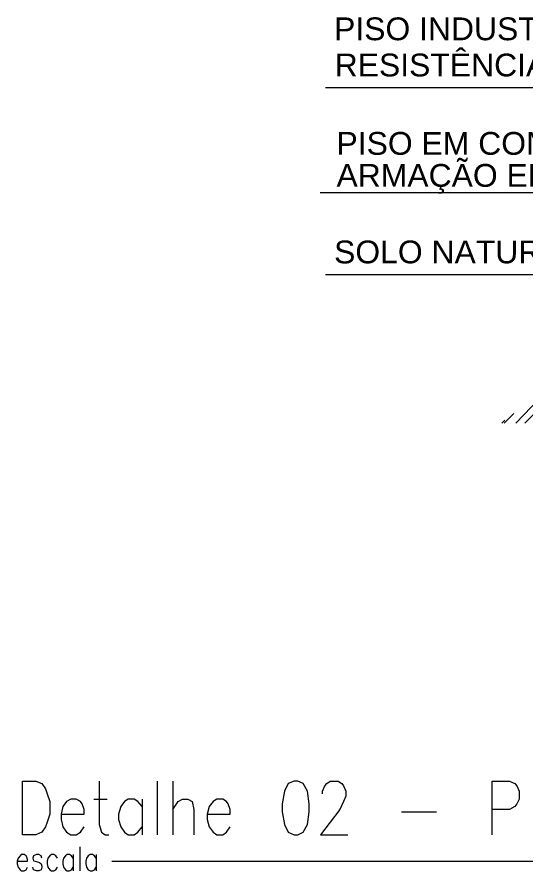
# Model space of a CAD drawing. Extents: x 3377 to 3790, y 1673 to 1846.
# Drawn here: x 3598.858 to 3601.342, y 1733.309 to 1737.481 of the extents above; entities that cross this region are included whole.
import ezdxf

# ---------------------------------------------------------------- set-up
doc = ezdxf.new("R2010")
doc.units = 0
doc.header["$LTSCALE"] = 2
for name, color, linetype in [('PDF9_A_Prancha', 7, 'Continuous'), ('PDF9_DET_00', 7, 'Continuous'), ('PDF9_DET_01', 7, 'Continuous'), ('PDF9_Text', 7, 'Continuous')]:
    doc.layers.add(name, color=color, linetype=linetype)
doc.styles.add('PDF Arial', font='arial.ttf')

msp = doc.modelspace()

# ---------------------------------------------------------------- linework, layer by layer
at = {"layer": 'PDF9_A_Prancha', "color": 1, "lineweight": 0}
for points in [[(3598.8843, 1733.4856), (3598.8843, 1733.7478), (3598.9491, 1733.7478), (3598.9786, 1733.736), (3598.9962, 1733.7095), (3599.0051, 1733.6859), (3599.0169, 1733.6476), (3599.0169, 1733.5858), (3599.0051, 1733.5475), (3598.9962, 1733.5239), (3598.9786, 1733.4974), (3598.9491, 1733.4856)], [(3600.2101, 1733.7478), (3600.1806, 1733.736), (3600.163, 1733.6977), (3600.1512, 1733.6359), (3600.1512, 1733.5976), (3600.163, 1733.5357), (3600.1806, 1733.4974), (3600.2101, 1733.4856), (3600.2278, 1733.4856), (3600.2543, 1733.4974), (3600.2749, 1733.5357), (3600.2837, 1733.5976), (3600.2837, 1733.6359), (3600.2749, 1733.6977), (3600.2543, 1733.736), (3600.2278, 1733.7478)]]:
    msp.add_lwpolyline(points, close=True, dxfattribs=at)
for points in [[(3599.2585, 1733.7478), (3599.2585, 1733.5357), (3599.2702, 1733.4974), (3599.2879, 1733.4856), (3599.3056, 1733.4856)], [(3599.5413, 1733.7478), (3599.5413, 1733.4856)], [(3599.6179, 1733.7478), (3599.6179, 1733.4856)], [(3600.3486, 1733.6859), (3600.3486, 1733.6977), (3600.3604, 1733.7242), (3600.3692, 1733.736), (3600.3869, 1733.7478), (3600.4252, 1733.7478), (3600.4428, 1733.736), (3600.4517, 1733.7242), (3600.4635, 1733.6977), (3600.4635, 1733.6742), (3600.4517, 1733.6476), (3600.434, 1733.6093), (3600.3397, 1733.4856), (3600.4723, 1733.4856)], [(3601.1765, 1733.4856), (3601.1765, 1733.7478), (3601.2619, 1733.7478), (3601.2884, 1733.736), (3601.2973, 1733.7242), (3601.309, 1733.6977), (3601.309, 1733.6594), (3601.2973, 1733.6359), (3601.2884, 1733.6241), (3601.2619, 1733.6093), (3601.1765, 1733.6093)], [(3599.0729, 1733.5858), (3599.1848, 1733.5858), (3599.1848, 1733.6093), (3599.176, 1733.6359), (3599.1671, 1733.6476), (3599.1465, 1733.6594), (3599.12, 1733.6594), (3599.0994, 1733.6476), (3599.0817, 1733.6241), (3599.0729, 1733.5858), (3599.0729, 1733.5593), (3599.0817, 1733.5239), (3599.0994, 1733.4974), (3599.12, 1733.4856), (3599.1465, 1733.4856), (3599.1671, 1733.4974), (3599.1848, 1733.5239)], [(3599.2319, 1733.6594), (3599.2968, 1733.6594)], [(3599.4676, 1733.6241), (3599.447, 1733.6476), (3599.4293, 1733.6594), (3599.3999, 1733.6594), (3599.3822, 1733.6476), (3599.3645, 1733.6241), (3599.3527, 1733.5858), (3599.3527, 1733.5593), (3599.3645, 1733.5239), (3599.3822, 1733.4974), (3599.3999, 1733.4856), (3599.4293, 1733.4856), (3599.447, 1733.4974), (3599.4676, 1733.5239)], [(3599.4676, 1733.6594), (3599.4676, 1733.4856)], [(3599.6179, 1733.6093), (3599.6444, 1733.6476), (3599.665, 1733.6594), (3599.6916, 1733.6594), (3599.7122, 1733.6476), (3599.721, 1733.6093), (3599.721, 1733.4856)], [(3599.7858, 1733.5858), (3599.8978, 1733.5858), (3599.8978, 1733.6093), (3599.889, 1733.6359), (3599.8801, 1733.6476), (3599.8624, 1733.6594), (3599.833, 1733.6594), (3599.8153, 1733.6476), (3599.7947, 1733.6241), (3599.7858, 1733.5858), (3599.7858, 1733.5593), (3599.7947, 1733.5239), (3599.8153, 1733.4974), (3599.833, 1733.4856), (3599.8624, 1733.4856), (3599.8801, 1733.4974), (3599.8978, 1733.5239)], [(3600.7345, 1733.5976), (3600.9054, 1733.5976)], [(3599.1642, 1733.4267), (3599.1642, 1733.3088)], [(3598.8578, 1733.356), (3598.9079, 1733.356), (3598.9079, 1733.3648), (3598.9049, 1733.3766), (3598.902, 1733.3825), (3598.8931, 1733.3884), (3598.8784, 1733.3884), (3598.8725, 1733.3825), (3598.8637, 1733.3707), (3598.8578, 1733.356), (3598.8578, 1733.3442), (3598.8637, 1733.3265), (3598.8725, 1733.3147), (3598.8784, 1733.3088), (3598.8931, 1733.3088), (3598.902, 1733.3147), (3598.9079, 1733.3265)], [(3598.9786, 1733.3707), (3598.9756, 1733.3825), (3598.9638, 1733.3884), (3598.9521, 1733.3884), (3598.9373, 1733.3825), (3598.9344, 1733.3707), (3598.9373, 1733.3589), (3598.9462, 1733.356), (3598.9668, 1733.3501), (3598.9756, 1733.3442), (3598.9786, 1733.3324), (3598.9786, 1733.3265), (3598.9756, 1733.3147), (3598.9638, 1733.3088), (3598.9521, 1733.3088), (3598.9373, 1733.3147), (3598.9344, 1733.3265)], [(3599.0552, 1733.3707), (3599.0463, 1733.3825), (3599.0375, 1733.3884), (3599.0257, 1733.3884), (3599.0169, 1733.3825), (3599.008, 1733.3707), (3599.0051, 1733.356), (3599.0051, 1733.3442), (3599.008, 1733.3265), (3599.0169, 1733.3147), (3599.0257, 1733.3088), (3599.0375, 1733.3088), (3599.0463, 1733.3147), (3599.0552, 1733.3265)], [(3599.1318, 1733.3707), (3599.1229, 1733.3825), (3599.1141, 1733.3884), (3599.1023, 1733.3884), (3599.0935, 1733.3825), (3599.0846, 1733.3707), (3599.0817, 1733.356), (3599.0817, 1733.3442), (3599.0846, 1733.3265), (3599.0935, 1733.3147), (3599.1023, 1733.3088), (3599.1141, 1733.3088), (3599.1229, 1733.3147), (3599.1318, 1733.3265)], [(3599.1318, 1733.3884), (3599.1318, 1733.3088)], [(3599.2437, 1733.3707), (3599.2349, 1733.3825), (3599.2261, 1733.3884), (3599.2143, 1733.3884), (3599.2054, 1733.3825), (3599.1966, 1733.3707), (3599.1936, 1733.356), (3599.1936, 1733.3442), (3599.1966, 1733.3265), (3599.2054, 1733.3147), (3599.2143, 1733.3088), (3599.2261, 1733.3088), (3599.2349, 1733.3147), (3599.2437, 1733.3265)], [(3599.2437, 1733.3884), (3599.2437, 1733.3088)], [(3599.3203, 1733.356), (3605.8904, 1733.356)]]:
    msp.add_lwpolyline(points, dxfattribs=at)
at = {"layer": 'PDF9_DET_00', "lineweight": 0}
for points in [[(3601.2922, 1735.497), (3601.4071, 1735.6148)], [(3601.3364, 1735.497), (3601.4543, 1735.6148)], [(3601.2363, 1735.497), (3601.2834, 1735.5441)], [(3601.2245, 1735.497), (3601.2392, 1735.5117)]]:
    msp.add_lwpolyline(points, dxfattribs=at)
at = {"layer": 'PDF9_DET_01', "lineweight": 0}
for points in [[(3603.3163, 1735.8653), (3603.3163, 1737.1351), (3600.3642, 1737.1351)], [(3603.1484, 1735.7474), (3603.1484, 1736.6225), (3600.3377, 1736.6225)], [(3602.7536, 1735.4116), (3602.7536, 1736.2218), (3600.3642, 1736.2218)]]:
    msp.add_lwpolyline(points, dxfattribs=at)

# ---------------------------------------------------------------- texts
at = {"layer": 'PDF9_Text', "char_height": 0.11141, "attachment_point": 7, "style": 'PDF Arial'}
for s, insert in [('PISO INDUSTRIAL DE ALTA', (3600.4054, 1737.3659)), ('RESISTÊNCIA E= 8mm', (3600.4084, 1737.1892)), ('PISO EM CONCRETO 20MPa COM', (3600.4172, 1736.8062)), ('ARMAÇÃO EM TELA SOLDADA E= 7cm', (3600.4173, 1736.6171)), ('SOLO NATURAL', (3600.4054, 1736.2758))]:
    msp.add_mtext(s, dxfattribs=dict(at, insert=insert))

doc.saveas('drawing.dxf')
